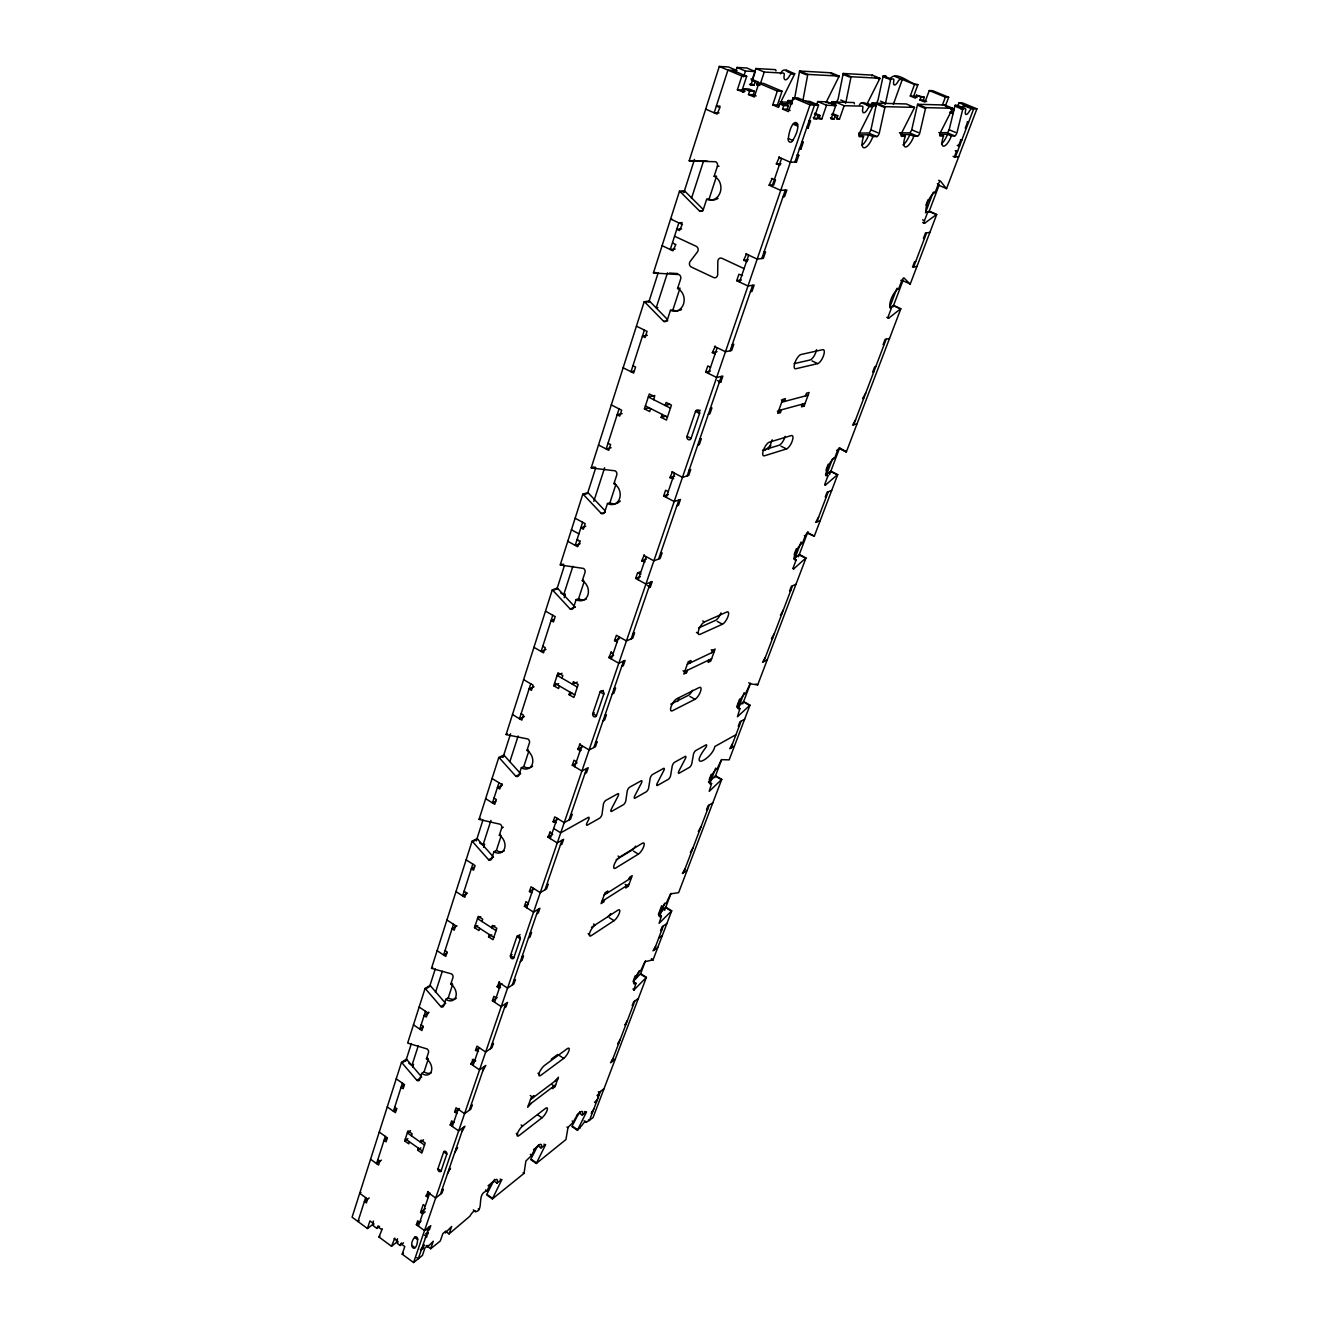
<?xml version="1.0" encoding="UTF-8"?>
<svg xmlns="http://www.w3.org/2000/svg" width="1329" height="1329" viewBox="0 0 1329 1329"><rect width="100%" height="100%" fill="white"/><g stroke="black" fill="none" stroke-linecap="round" stroke-linejoin="round"><path stroke-width="1.5" d="M709.254 781.817L715.534 775.771L721.747 779.375L678.621 892.673L670.58 893.869L666.61 902.424A8.605 2.525 -58.7 0 0 659.749 912.192A8.605 2.525 -58.7 0 0 661.393 916.213L659.084 923.356L671.71 910.83L665.796 907.175L658.902 914.186M578.68 1113.353L571.885 1126.527L577.417 1130.281L586.521 1111.941L582.185 1115.031A8.323 2.243 -57 0 0 580.192 1112.29A8.323 2.243 -57 0 0 573.53 1121.942L568.015 1127.374L565.938 1139.551L536.301 1163.473L530.636 1159.553L537.614 1145.98M826.189 102.765A3.273 1.246 -67.8 0 1 826.488 101.635L838.782 76.982A3.306 1.246 -68.1 0 0 839.147 76.085L831.206 72.796L799.693 71.018A3.406 1.346 -68.4 0 0 799.443 71.932L794.775 97.582A3.356 1.329 -68 0 1 793.961 99.293M802.816 100.987L807.583 75.321A3.406 1.329 -68.3 0 1 807.833 74.407L839.147 76.085M867.621 105.672A3.14 1.146 -67.5 0 1 867.654 102.765L879.516 79.125A3.173 1.146 -67.8 0 0 879.864 78.278L872.189 75.122L843.284 73.477A3.256 1.229 -68.1 0 0 843.035 74.358L838.15 98.894A3.223 1.213 -67.8 0 1 835.825 101.868L831.971 101.768A11.33 4.319 -67.8 0 1 831.223 103.679M845.46 103.263A3.223 1.196 -67.7 0 0 845.925 102.167L850.876 77.614A3.273 1.213 -68 0 1 851.141 76.733L879.864 78.278M858.816 133.066L868.485 133.016A3.406 1.229 -67.2 0 0 870.944 129.843L876.442 104.077A3.455 1.246 -67.5 0 1 876.708 103.164L906.312 103.961L914.502 107.367A3.356 1.163 -67.2 0 1 914.136 108.264L901.494 133.249A3.322 1.146 -67 0 0 901.61 136.339L905.298 136.306A11.529 3.954 -66.9 0 0 905.63 146.971A11.529 3.954 -66.9 0 0 913.837 136.239L917.442 136.206A3.273 1.113 -66.9 0 0 919.751 133.166L925.482 108.513A3.322 1.13 -67.2 0 1 925.748 107.632L952.677 108.28A3.223 1.063 -67 0 1 952.312 109.128L940.135 133.066A3.19 1.047 -66.8 0 0 940.168 136.023L943.557 135.99A11.081 3.622 -66.7 0 0 943.623 146.207A11.081 3.622 -66.7 0 0 951.398 135.94L954.704 135.907A3.14 1.013 -66.7 0 0 956.897 132.983L962.728 109.36A3.19 1.03 -66.9 0 1 962.993 108.513L965.303 108.579A3.173 1.03 -66.9 0 1 965.602 110.556A6.329 2.027 -66.9 0 0 966.166 114.51A6.329 2.027 -66.9 0 0 969.688 110.639L971.449 108.712L976.915 108.845L946.564 188.602A3.057 0.98 -66.1 0 1 946.298 188.519L940.517 181.126A3.073 0.997 -66.2 0 0 938.34 184.033L935.118 192.539A10.698 3.472 -66 0 0 927.492 202.722A10.698 3.472 -66 0 0 927.659 212.258L924.486 220.664A3.023 0.98 -65.8 0 0 924.535 223.338L922.658 222.508M886.177 77.896A3.123 1.113 -67.8 0 0 885.762 75.903L883.287 75.753A3.14 1.13 -67.8 0 0 883.037 76.6L878.004 100.107A3.09 1.113 -67.5 0 1 875.794 102.964L872.239 102.865A10.898 3.97 -67.5 0 1 871.525 104.709M885.064 104.31A3.09 1.113 -67.4 0 0 885.529 103.247L890.629 79.723A3.14 1.113 -67.7 0 1 890.879 78.876L893.354 79.009A3.123 1.113 -67.7 0 1 893.752 81.019A6.23 2.209 -67.7 0 0 894.55 85.006A6.23 2.209 -67.7 0 0 898.122 81.235L899.517 79.474L902.325 79.491L893.354 104.326M914.502 107.367L885.114 106.669A3.472 1.229 -67.4 0 0 884.848 107.599L879.25 133.365A3.406 1.213 -67.1 0 1 876.808 136.555L872.871 136.571L868.701 134.81L859.348 134.86L863.551 136.654A12.027 4.336 -67.1 0 0 864.199 147.801A12.027 4.336 -67.1 0 0 872.871 136.571M899.451 132.883L909.418 132.834A3.273 1.113 -67 0 0 911.727 129.793L917.375 105.157A3.322 1.13 -67.2 0 1 917.641 104.277L944.769 105.008L952.677 108.28M939.636 132.701L946.946 132.667A3.14 1.03 -66.8 0 0 949.155 129.76L954.886 106.137A3.19 1.047 -67 0 1 955.169 105.29L957.495 105.356A3.156 1.03 -67 0 1 957.794 107.35M421.725 1077.038L406.923 1059.678A2.708 1.944 58.7 0 0 406.358 1059.18L401.474 1062.403L352.085 1217.181L367.452 1228.511L372.253 1224.873L373.499 1221.085M401.474 1062.403A2.724 1.944 58.7 0 1 402.039 1062.901L416.874 1080.327A2.724 1.944 58.2 0 0 419.632 1079.696L421.675 1073.467A9.569 6.878 58.3 0 0 431.41 1071.207A9.569 6.878 58.3 0 0 426.443 1058.814L428.503 1052.502A2.741 1.977 58.5 0 0 427.091 1048.946L408.302 1043.315A2.724 1.96 59 0 1 407.671 1042.999L425.064 988.477L429.981 985.453A2.758 2.027 59.7 0 1 430.546 985.952L445.713 1003.511M425.064 988.477A2.774 2.027 59.7 0 1 425.645 988.975L440.846 1006.618A2.774 2.043 59.2 0 0 443.703 1005.887L445.83 999.375A9.752 7.193 59.3 0 0 455.864 996.783A9.752 7.193 59.3 0 0 450.797 984.108L452.956 977.513A2.791 2.077 59.6 0 0 451.495 973.875L432.174 968.542A2.774 2.06 60.1 0 1 431.526 968.226L472.061 841.257L476.995 838.632A2.874 2.209 62.4 0 1 477.593 839.131L493.508 857.089M472.061 841.257A2.891 2.209 62.4 0 1 472.659 841.755L488.607 859.763A2.874 2.209 61.8 0 0 491.63 858.85L493.939 851.789A10.134 7.841 62 0 0 504.605 848.467A10.134 7.841 62 0 0 499.355 835.193L501.681 828.033A2.907 2.259 62.4 0 0 500.169 824.229L479.736 819.578A2.891 2.243 63 0 1 479.071 819.279L498.79 757.464L503.741 755.105A2.94 2.309 64.4 0 1 504.356 755.603L520.702 773.76M498.79 757.464A2.957 2.309 64.4 0 1 499.422 757.962L515.802 776.186A2.94 2.326 63.7 0 0 518.925 775.139L521.333 767.763A10.366 8.207 64 0 0 532.364 764.009A10.366 8.207 64 0 0 526.982 750.403L529.424 742.911A2.974 2.359 64.5 0 0 527.895 738.99L506.814 734.771A2.957 2.342 65.1 0 1 506.116 734.488L552.266 589.91L557.216 588.099A3.073 2.508 69.6 0 1 557.881 588.597L575.075 607.12M552.266 589.91A3.09 2.525 69.6 0 1 552.914 590.408L570.174 609.014A3.09 2.525 68.9 0 0 573.497 607.718L576.138 599.645A10.848 8.938 69.4 0 0 587.9 594.993A10.848 8.938 69.4 0 0 582.318 580.69L584.976 572.517A3.107 2.575 70.2 0 0 583.381 568.413L561.004 565.091A3.107 2.542 70.7 0 1 560.273 564.825L582.816 494.139L587.767 492.677A3.156 2.625 73.5 0 1 588.448 493.175L605.044 510.735M582.816 494.139A3.173 2.625 73.4 0 1 583.497 494.637L601.256 513.443A3.173 2.641 72.7 0 0 604.712 511.997L607.469 503.525A11.164 9.353 73.5 0 0 619.663 498.325A11.164 9.353 73.5 0 0 613.948 483.64L616.756 475.051A3.206 2.691 74.4 0 0 615.128 470.831L591.986 468.074A3.19 2.658 74.8 0 1 591.222 467.825L644.216 301.733L649.15 301.002A3.339 2.824 82.8 0 1 649.881 301.5L667.407 319.392M644.216 301.733A3.356 2.841 82.7 0 1 644.947 302.231L663.719 321.402A3.372 2.857 82.3 0 0 667.424 319.608L670.447 310.322A11.861 10.117 83.4 0 0 683.538 303.959A11.861 10.117 83.4 0 0 677.574 288.459L680.664 279.024A3.406 2.907 84.5 0 0 678.953 274.571L654.267 273.043A3.422 2.891 84.5 0 1 653.453 272.81L679.484 191.21L684.402 190.944A3.489 2.957 88.5 0 1 685.149 191.442L703.058 209.334M679.484 191.21A3.505 2.957 88.3 0 1 680.232 191.708L699.602 211.062A3.505 2.974 88.3 0 0 703.456 209.085L706.646 199.3A12.343 10.516 89.5 0 0 720.252 192.223A12.343 10.516 89.5 0 0 714.155 176.259L717.394 166.324A3.555 3.023 -89.4 0 0 715.65 161.739L690.05 160.992A3.538 2.99 -89.8 0 1 689.203 160.759L719.305 66.45L728.475 66.965L737.03 70.587L727.927 70.105L714.188 112.832L719.039 112.899M405.744 1061.14L411.375 1043.531M429.732 986.218L435.264 968.941M476.28 840.858L482.959 819.976M502.993 757.43L510.569 733.774M557.017 588.747L564.293 565.988M587.551 493.358L595.774 467.692M648.834 301.982L658.171 272.86M683.837 192.688L694.486 159.463M365.641 1197.628L357.966 1221.501L359.162 1220.603M385.31 1136.378L376.572 1163.606L381.406 1160.134M402.421 1083.152L393.401 1111.243L396.623 1109.001M425.496 1011.319L419.781 1029.111L423.037 1027.018M453.471 924.253L443.604 954.986L446.86 953.026M472.808 864.099L462.592 895.862L467.509 893.088M498.956 782.731L492.461 802.899L495.75 801.237M530.736 683.804L519.506 718.756L524.44 716.514M552.764 615.261L541.119 651.459L546.053 649.432M582.634 522.28L575.208 545.372L580.142 543.711M619.065 408.883L606.174 449.003L611.107 447.707M644.399 330.074L631.009 371.738L634.282 371.057M369.229 1197.911L364.395 1201.466L366.372 1202.911L367.618 1199.074L359.71 1193.292L360.923 1192.412M413.469 1024.825L421.891 1030.556L423.253 1026.304L421.143 1024.858M429.001 1012.499L424.117 1015.605L426.244 1017.05L428.436 1012.233M502.063 783.728L499.687 788.994L497.395 787.582L502.312 785.123M567.765 541.302L577.7 546.734L580.308 540.936M585.773 526.251L580.839 527.846L583.348 529.208L585.142 523.643L575.141 518.227M675.88 244.337L673.006 250.799L662.108 245.682M681.661 228.854L676.777 229.286L679.518 230.565L682.408 224.053M705.682 109.128L717.045 114.061L720.036 107.3M408.834 1063.283L411.94 1065.426L418.253 1045.857M435.48 992.414L442.291 971.283M479.636 842.968L482.992 845.078L490.949 820.392M509.887 761.617L518.16 735.967M560.788 593.099L563.695 594.727L572.882 566.27M593.814 501.332L604.645 467.742M667.49 272.81L656.21 307.796L657.838 307.547M691.479 198.42L703.473 161.241L705.084 161.191M412.671 1067.121L413.552 1064.363L411.94 1065.426M483.606 847.321L484.62 844.197L482.992 845.078M564.194 597.668L565.34 594.113L563.695 594.727M735.352 72.53L736.98 67.447L746.881 68.012L755.337 71.583L750.935 84.99L749.539 84.391M367.452 1228.511L369.927 1220.902L373.881 1223.81L373.266 1225.72L376.888 1228.395L379.546 1226.368M737.396 89.807L741.881 76.019L746.682 76.251L742.197 89.973L737.396 89.807L743.974 92.299M743.609 76.849L745.503 71.052L755.337 71.583M743.177 92.282L744.306 88.827L749.091 89.01L754.374 91.269L753.261 94.691L748.493 94.542L749.622 91.103L754.374 91.269M421.675 1073.467L424.101 1071.822L428.337 1058.831M445.83 999.375L448.255 997.846L452.691 984.274M493.939 851.789L496.381 850.444L501.199 835.725M521.333 767.763L523.776 766.551L528.809 751.151M576.138 599.645L578.58 598.714L584.245 581.371M607.469 503.525L609.911 502.777L615.859 484.57M670.447 310.322L672.889 309.923L680.016 288.111L677.574 288.459M706.646 199.3L709.055 199.134L716.564 176.159L714.155 176.259M409.448 1141.827L408.8 1143.837L404.697 1140.93L407.986 1130.863L412.106 1133.787L411.442 1135.797M479.703 928.29L478.955 930.566L474.519 927.692L478.257 916.312L482.693 919.186L481.945 921.479M559.426 685.963L558.579 688.538L553.761 685.747L557.997 672.79L562.832 675.581L561.984 678.189M650.662 408.584L649.698 411.558L644.415 408.883L649.3 393.982L654.599 396.657L653.619 399.647M752.114 79.906L755.852 68.527L775.222 69.623A3.472 1.412 -68.5 0 1 775.97 71.002M376.888 1228.395L378.316 1225.886M750.935 84.99L754.008 85.122L755.105 81.783L757.912 81.9L756.816 85.239L759.872 85.355L756.384 83.877M397.537 1238.761L396.275 1242.565L391.523 1246.27L378.981 1237.017L382.287 1228.793M748.493 94.542L754.291 97.017L758.842 83.212L763.577 83.411L782.033 91.219L777.415 105.008L772.73 104.908L777.349 91.053L782.033 91.219M760.487 83.461L764.241 72.065L783.512 73.095A3.472 1.395 -68.4 0 1 784.16 75.354A6.927 2.774 -68.4 0 0 785.439 79.823A6.927 2.774 -68.4 0 0 789.625 75.637L791.237 73.66L794.725 73.693A3.439 1.379 -68.4 0 1 794.36 74.623L781.585 100.406A3.406 1.362 -68 0 0 781.95 103.645L792.2 103.895M423.552 1139.8L420.363 1142.126L421.044 1140.099L425.18 1143.023L421.825 1153.09L417.688 1150.166L418.369 1148.156M494.82 925.781L491.597 927.708L492.361 925.433L496.83 928.323L493.026 939.703L488.574 936.812L489.338 934.536M577.318 682.109L572.483 684.269L573.347 681.661L578.215 684.485L573.879 697.459L569.028 694.635L569.892 692.044M669.916 404.298L665.115 405.445L666.111 402.454L671.444 405.146L666.46 420.08L661.144 417.372L662.141 414.399M391.523 1246.27L394.863 1238.047M403.551 1242.814L400.129 1245.506L397.437 1243.512L398.069 1241.602L394.065 1238.661M772.73 104.908L778.595 107.416L779.758 103.961L784.426 104.061L788.379 105.755L787.217 109.194L782.565 109.094L783.728 105.639L788.379 105.755M400.129 1245.506L401.557 1242.964M446.079 1231.784L449.036 1233.927L469.885 1216.218A5.183 1.462 -55.7 0 1 473.473 1211.566A5.183 1.462 -55.7 0 1 475.317 1211.832C484.72 1210.52 475.865 1193.625 487.029 1190.983A9.004 2.542 -55.9 0 1 494.305 1180.534A9.004 2.542 -55.9 0 1 496.93 1183.092L501.913 1179.487L492.361 1198.941L486.564 1194.837L493.723 1180.85M426.177 1245.472L430.662 1248.762L433.287 1241.203L427.473 1247.233L428.137 1245.339L425.031 1247.831L422.423 1255.407L413.585 1262.55L402.205 1254.161L404.78 1246.552L400.777 1243.595M794.941 162.088L814.561 104.991L797.765 97.881L793.147 97.748L788.462 111.619L782.565 109.094M794.476 558.678L798.928 554.725A2.658 0.847 -62.2 0 1 799.294 554.492L805.989 557.981L757.713 684.867L750.071 683.82L745.768 693.157A9.07 2.824 -60.6 0 0 738.658 703.091A9.07 2.824 -60.6 0 0 739.921 708.59L737.429 716.796L749.988 705.151L743.625 701.579L737.329 707.46M426.891 1230.006L427.905 1230.737L429.466 1229.508L430.795 1225.654L424.532 1230.604L416.392 1224.674L417.705 1220.803L419.731 1222.281M425.23 1211.815L422.605 1213.842L420.562 1212.364L423.22 1204.556L425.263 1206.034M428.154 1197.512L426.111 1196.034L428.237 1191.498M461.994 1131.494L464.967 1126.244L458.671 1130.879L450.215 1124.965L451.611 1120.862L453.737 1122.324M456.777 1113.386L454.651 1111.908L456.063 1107.755L464.569 1113.669L470.865 1109.084L472.293 1104.947L470.715 1106.077M482.842 1070.775L485.866 1065.426L479.57 1069.862L470.915 1063.981L473.157 1059.163M478.473 1051.355L475.516 1050.442L476.978 1046.139L485.666 1052.036L491.979 1047.651L493.458 1043.365L491.896 1044.444M504.455 1007.847L506.033 1006.801L507.545 1002.398L501.216 1006.618L492.378 1000.754L493.873 996.335L496.082 997.797M500.551 987.397L499.355 988.178L497.146 986.716L499.455 981.749M536.733 913.87L538.311 912.907L539.906 908.272L533.577 912.143L524.423 906.312L526.002 901.643L528.294 903.105M531.733 892.955L529.44 891.51L531.035 886.808L540.255 892.623L546.584 888.852L548.196 884.15L546.618 885.081M560.373 845.045L561.951 844.148L563.612 839.33L557.283 842.918L547.897 837.137L550.339 831.854M556.27 822.767L553.113 821.754L554.774 816.87L564.21 822.651L570.54 819.146L572.218 814.278L570.639 815.142M584.943 773.544L586.504 772.714L588.232 767.713L581.903 771.003L572.284 765.255L573.995 760.221L576.404 761.65M581.321 750.104L580.125 750.702L577.716 749.274L580.225 743.808M621.723 666.427L623.301 665.713L625.112 660.43L618.799 663.237L608.832 657.573L611.44 651.908M617.071 642.073L614.563 640.661L616.39 635.295L626.441 640.943L632.754 638.219L634.597 632.853L633.019 633.534M648.751 587.717L650.33 587.102L652.223 581.604L645.927 584.046L635.677 578.447L637.555 572.899L640.213 571.902M645.014 561.934L641.658 560.838L644.349 554.941M676.91 505.751L678.471 505.219L680.448 499.488L674.168 501.531L663.653 495.999L665.613 490.235L668.238 491.614M673.703 478.656L669.882 477.643L672.657 471.579M719.238 382.519L720.783 382.171L722.876 376.074L716.647 377.469L705.699 372.087L707.792 365.94L710.533 367.286M715.068 353.913L712.327 352.567L715.367 346.188M750.436 291.682L751.981 291.433L754.158 285.07L747.978 285.984L736.715 280.701L738.891 274.272L742.496 275.485M747.247 261.531L743.625 260.318L746.616 253.756M783.047 196.742L784.559 196.642L786.851 189.997L780.721 190.363L769.126 185.196L772.182 178.451M780.04 165.145L776.352 163.882L779.425 157.088M414.598 1237.399C407.023 1246.22 416.542 1255.423 417.638 1239.625A1.993 1.379 55.7 0 0 416.608 1237.066A1.993 1.379 55.7 0 0 414.598 1237.399L417.638 1239.625M418.419 1226.152L429.5 1193.575M437.955 1168.706L443.67 1151.927A2.043 1.445 56.4 0 1 445.747 1151.529A2.043 1.445 56.4 0 1 446.793 1154.153L441.078 1170.932A2.027 1.429 56.3 0 1 439.002 1171.331A2.027 1.429 56.3 0 1 437.955 1168.706L441.078 1170.932M452.325 1126.444L458.189 1109.233M473.074 1065.443L479.138 1047.617M494.587 1002.216L500.867 983.726M526.699 907.757L533.344 888.27M550.239 838.582L557.133 818.315M574.693 766.683L581.853 745.635M611.323 658.985L618.899 636.691M638.236 579.843L646.127 556.635M666.278 497.378L674.501 473.19M687.043 436.344L695.516 411.409A2.492 2.16 77.7 0 1 698.323 410.163A2.492 2.16 77.7 0 1 699.569 413.452L691.063 438.387A2.475 2.126 76.3 0 1 688.289 439.6A2.475 2.126 76.3 0 1 687.043 436.344L691.063 438.387M708.44 373.432L717.178 347.716M739.522 282.014L748.659 255.151M772.016 186.475L781.568 158.384M788.33 138.515C791.419 113.596 805.058 120.59 792.748 140.425A2.741 2.376 -85.8 0 1 789.675 142.037A2.741 2.376 -85.8 0 1 788.33 138.515L792.748 140.425M775.471 179.93L773.76 184.947L769.126 185.196M513.808 957.81L520.287 938.822A2.16 1.645 59.2 0 0 519.174 935.998A2.16 1.645 59.2 0 0 516.898 936.629L510.436 955.617A2.143 1.628 58.9 0 0 511.532 958.408A2.143 1.628 58.9 0 0 513.808 957.81L510.436 955.617L512.03 954.604M596.422 715.733L603.815 694.07A2.293 1.894 65.1 0 0 602.635 691.047A2.293 1.894 65.1 0 0 600.11 691.944L592.751 713.59A2.293 1.861 64.4 0 0 593.913 716.613A2.293 1.861 64.4 0 0 596.422 715.733L592.751 713.59L594.345 712.842M413.585 1262.55L809.992 104.891L818.581 105.091L813.83 118.879L816.82 118.912L817.999 115.473L820.01 115.507L818.83 118.929L821.804 118.945L826.538 105.273L835.791 105.506L831.074 119.045L833.964 119.078L835.144 115.706L837.785 115.739L836.606 119.095L839.463 119.128L844.164 105.705L862.272 106.121A3.538 1.296 -67.5 0 1 862.787 108.363A7.044 2.558 -67.5 0 0 863.8 112.799A7.044 2.558 -67.5 0 0 867.92 108.463L869.531 106.453L872.821 106.386A3.505 1.263 -67.5 0 1 872.422 107.317L859.298 133.465A3.472 1.263 -67.2 0 0 859.498 136.688L863.551 136.654M429.234 1226.883L418.286 1258.762L416.774 1257.649M440.397 1194.372L463.406 1127.391M469.303 1110.23L484.304 1066.539M490.418 1048.747L505.967 1003.461M512.296 985.005L538.328 909.235M545.006 889.782L562.034 840.227M568.962 820.026L586.654 768.527M593.864 747.529L623.55 661.128M631.175 638.9L650.645 582.202M658.603 559.06L678.886 500.003M687.176 475.882L721.331 376.423M730.136 350.79L752.629 285.303M761.816 258.524L785.323 190.08M420.313 1249.16L421.326 1249.891L422.888 1248.645L424.2 1244.841L422.639 1246.087M425.38 1238.113L428.254 1233.03L427.24 1232.299M778.661 157.104L790.356 162.238L796.47 162.038L798.795 155.277L797.334 154.646M799.41 149.081L800.922 149.064L803.264 142.253L801.802 141.622M806.653 128.016L808.165 128.016L810.524 121.138L809.045 120.507M816.371 105.456L817.717 101.552L827.037 101.801L835.791 105.506M492.361 1198.941L524.041 1173.374L525.869 1161.031L531.733 1155.3A8.639 2.392 -56.5 0 1 538.694 1145.266A8.639 2.392 -56.5 0 1 540.986 1147.924L545.621 1144.585L536.301 1163.473M834.147 105.871L835.476 102.034L853.7 102.532A3.522 1.312 -67.6 0 1 854.348 103.895M449.036 1233.927L451.661 1226.434L445.265 1232.93L445.913 1231.053L442.906 1233.478L440.281 1241.004L430.662 1248.762M531.151 1103.336L527.679 1107.356L531.151 1097.721L533.942 1095.628L533.245 1097.555L530.238 1095.511M604.645 899.7L603.864 901.859L601.073 903.62L604.977 892.806L607.752 891.045L606.971 893.221M690.067 662.938L690.964 660.496L688.206 661.792L683.787 674.036L686.545 672.707L687.425 670.281M781.386 399.963L784.426 401.474L785.439 398.667L782.748 399.381L777.714 413.336L780.405 412.605L781.419 409.83M677.657 701.446L678.969 697.808M768.76 449.235L772.182 439.783M910.282 96.037L914.502 84.491L917.874 84.657L913.671 96.17L910.282 96.037L915.316 98.13L916.379 95.239L924.369 97.266L923.306 100.14L919.95 100.04L920.997 97.15L924.369 97.266M552.997 1086.79L552.299 1088.684L554.974 1086.657L558.462 1077.171L555.073 1081.092M626.441 885.845L625.66 887.971L628.335 886.277L632.222 875.645L629.547 877.323L628.767 879.449M709.005 659.948L708.124 662.34L710.766 661.078L715.152 649.084L712.51 650.313L711.63 652.738M802.5 404.116L801.503 406.84L804.078 406.126L809.079 392.504L806.504 393.168L805.507 395.909M945.783 104.974L948.657 97.266L932.609 90.688L929.27 90.538L925.001 102.117L919.95 100.04M942.494 104.875L945.368 97.15L948.657 97.266M957.628 106.652L959.089 102.782L962.329 102.865L976.915 108.845M635.245 975.752L633.102 981.45L636.01 983.31L633.817 990.138L646.409 977.347L640.628 973.675L633.767 980.802M661.659 905.747L658.403 914.369L661.393 916.213M709.138 779.857L711.248 774.292M739.622 699.071L736.715 706.779L739.921 708.59M794.194 554.409L796.287 548.844M826.04 469.984L828.216 464.186M925.914 205.231L927.941 199.865M636.192 978.476L639.05 970.918M660.314 914.618L664.6 903.271M710.533 781.685L715.666 768.112M738.509 707.643L744.19 692.625M794.709 558.878L801.088 541.999M826.09 475.799L832.569 458.688M889.666 307.514L896.925 288.31M925.449 212.806L933.224 192.24M671.71 910.83L653.071 959.854L644.897 961.714L641.043 970.02A8.472 2.425 -58.1 0 0 634.265 979.722A8.472 2.425 -58.1 0 0 636.01 983.31M749.988 705.151L729.172 759.872L721.381 759.656L717.178 768.71A8.888 2.724 -59.9 0 0 710.168 778.595A8.888 2.724 -59.9 0 0 711.58 783.545L709.204 791.37L721.747 779.375M826.007 475.201L830.459 471.396A2.741 0.88 -63.1 0 1 830.824 471.18L837.719 474.619L814.328 536.102A2.708 0.864 -62.4 0 1 814.029 536.135L807.268 533.162A2.724 0.88 -62.4 0 0 805.191 536.036L802.483 543.212A9.486 3.04 -62.2 0 0 795.207 553.263A9.486 3.04 -62.2 0 0 796.171 559.874L793.496 566.968A2.691 0.864 -62 0 0 793.778 568.829L805.623 558.213A2.675 0.847 -62.1 0 1 805.989 557.981M890.247 307.913L893.221 305.604A2.891 0.947 -64.9 0 1 893.57 305.421L900.829 308.76L846.39 451.81A2.774 0.897 -63.3 0 1 846.108 451.81L839.563 447.823A2.791 0.897 -63.3 0 0 837.469 450.714L834.629 458.206A9.735 3.156 -63.1 0 0 827.269 468.29A9.735 3.156 -63.1 0 0 828.05 475.583L825.259 482.992A2.758 0.897 -63 0 0 825.492 485.035L824.628 484.603M934.486 213.803L928.888 211.344A3.007 0.98 -65.8 0 1 929.237 211.211L936.712 214.467L910.249 284.024A2.94 0.947 -65.1 0 1 909.966 283.957L903.903 277.861A2.957 0.964 -65.1 0 0 901.76 280.768L898.67 288.891A10.316 3.356 -65 0 0 891.144 299.058A10.316 3.356 -65 0 0 891.543 307.747L888.503 315.787A2.924 0.947 -64.8 0 0 888.636 318.212L886.808 317.365M640.495 974.007L645.495 960.817M664.616 910.299L671.045 893.321M714.819 777.648L721.414 760.254M742.745 703.872L750.553 683.272M798.447 556.751L807.982 531.567M829.545 474.603L839.579 448.056M893.022 306.883L903.172 280.07M928.921 212.025L939.204 184.864M594.445 1102.073L595.359 1102.688L597.9 1098.219M596.987 1095.329L597.917 1095.96L599.263 1092.438L604.047 1088.634M953.076 156.357L954.355 156.905L956.531 151.174L957.611 151.141L956.332 150.609M957.245 145.376L958.525 145.924L960.717 140.16L961.797 140.143L960.502 139.611M600.459 1091.474L589.395 1120.613L588.481 1119.998M611.722 1061.854L634.813 1001.019M654.2 949.986L663.337 925.931M683.555 872.704L709.287 804.975M730.9 748.061L741.1 721.198M763.71 661.676L792.516 585.807M816.787 521.932L828.249 491.747M853.683 424.765L886.194 339.194M913.621 266.996L926.595 232.824M955.435 156.872L973.708 108.779L959.089 102.782M646.409 977.347L592.983 1117.706L586.155 1122.424A4.685 1.246 -57 0 0 585.092 1121.693A4.685 1.246 -57 0 0 582.268 1124.915L577.417 1130.281M859.414 104.891C861.989 99.343 869.183 105.622 872.821 106.386M825.492 485.035L837.353 474.835A2.741 0.88 -63 0 1 837.719 474.619M764.756 450.415L770.853 445.497M593.797 1109.017L591.272 1113.469L592.468 1112.506L591.555 1111.891M428.254 1233.03L426.692 1234.276L425.679 1233.528M488.075 1185.75L494.006 1181.032A8.987 2.558 -55.9 0 0 494.454 1179.388M533.51 1149.635L538.129 1145.963A8.639 2.409 -56.5 0 0 538.478 1144.867M576.52 1115.446L579.394 1113.154A8.323 2.259 -57 0 0 579.876 1111.592M402.205 1254.161L403.385 1253.214M595.359 1102.688L596.571 1101.741L595.641 1101.11M597.917 1095.96L599.13 1094.996L598.2 1094.382M888.636 318.212L900.481 308.926A2.907 0.93 -64.8 0 1 900.829 308.76M416.392 1224.674L421.11 1220.986M420.562 1212.364L425.297 1208.709M615.31 1059.063L610.509 1062.768L613.084 1058.249M541.983 1117.789L519.24 1135.431A6.412 1.844 -56.4 0 1 517.463 1133.388A6.412 1.844 -56.4 0 1 522.646 1125.962L545.405 1108.452A6.28 1.794 -56.7 0 1 547.033 1110.546A6.28 1.794 -56.7 0 1 541.983 1117.789L537.597 1114.798M378.981 1237.017L379.928 1236.269M441.743 1190.435L443.321 1189.222L441.959 1193.16L435.679 1198.01L427.44 1192.096M426.111 1196.034L430.048 1193.01M447.541 1173.557L450.481 1168.374L448.92 1169.57M618.899 1042.916L617.703 1043.83L620.278 1039.278M528.377 1105.446L555.672 1084.763M530.454 1099.648L557.765 1079.065M456.046 1148.788L457.625 1147.608L454.668 1152.824M627.454 1020.406L624.863 1024.975L626.059 1024.078M563.695 1058.382L540.953 1075.244A6.495 1.927 -56.8 0 1 539.225 1072.918A6.495 1.927 -56.8 0 1 544.491 1065.459L567.234 1048.714A6.363 1.861 -57.1 0 1 568.812 1051.089A6.363 1.861 -57.1 0 1 563.695 1058.382L559.227 1055.409M633.418 1004.724L632.205 1005.604L633.617 1001.9L638.402 998.378M924.535 223.338L936.364 214.617A3.007 0.964 -65.8 0 1 936.712 214.467M551.203 1059.196L557.731 1054.412M450.215 1124.965L454.186 1122.091M417.688 1150.166L420.878 1147.841M454.651 1111.908L459.402 1108.486M404.697 1140.93L407.903 1138.637M410.545 1130.614L407.338 1132.889L424.516 1145.066M657.772 947.461L653.004 950.833L655.646 946.165M387.271 1138.089L384.031 1140.365L386.058 1141.81L387.337 1137.823L379.247 1132.059M658.752 938.008L662.324 935.516M475.317 1060.625L472.36 1059.711M470.915 1063.981L475.682 1060.675M661.859 929.802L660.663 930.632L662.141 926.762L666.909 923.472M475.516 1050.442L479.487 1047.717M416.874 1080.327L420.911 1077.586M404.332 1085.079L401.092 1087.272L403.152 1088.7L404.481 1084.597L396.241 1078.849M426.443 1058.814L427.656 1058.017M402.87 1062.353L406.923 1059.678M492.378 1000.754L497.146 997.614M591.471 927.326L617.869 910.199A6.545 2.027 -58.3 0 1 619.297 913.256A6.545 2.027 -58.3 0 1 614.048 920.665L591.322 935.616A6.678 2.11 -58 0 1 589.76 932.576A6.678 2.11 -58 0 1 595.159 925.001L593.548 923.987M687.11 870.362L682.358 873.485L685.066 868.701M513.841 980.553L515.403 979.523L513.874 983.975L507.562 988.128L498.657 982.264M497.146 986.716L501.913 983.61M520.387 961.482L521.965 960.468L523.51 955.966L521.932 956.963M691.562 851.64L690.366 852.404L693.09 847.586M440.846 1006.618L444.899 1004.026M601.854 901.461L629.099 884.15M604.197 894.965L631.441 877.771M528.444 938.025L530.022 937.045L531.583 932.476L530.005 933.456M699.519 830.658L698.34 831.406L701.081 826.572M450.797 984.108L452.026 983.344M520.071 934.652L516.898 936.629L520.287 938.822M426.476 988.477L430.546 985.952M638.385 854.115L615.692 868.053A6.778 2.193 -58.6 0 1 614.197 864.681A6.778 2.193 -58.6 0 1 619.663 857.039L642.339 843.267A6.645 2.11 -58.9 0 1 643.685 846.656A6.645 2.11 -58.9 0 1 638.385 854.115L633.551 851.175M707.709 809.112L706.53 809.826L708.091 805.69L712.826 802.816M488.574 936.812L491.796 934.852M616.174 859.78L631.956 850.195A6.645 2.143 -58.9 0 0 635.594 846.108M431.526 968.226L432.756 967.495M524.423 906.312L528.41 903.919M474.519 927.692L477.776 925.765M529.44 891.51L534.225 888.686M480.766 916.694L477.526 918.605L496.082 930.616M456.927 925.898L452.026 928.755L454.202 930.184L455.664 925.682L446.926 920M734.422 746.051L729.721 748.742L732.512 743.791M735.984 734.688L714.836 746.516C712.344 758.759 687.193 772.049 706.131 747.064A2.625 0.831 -60.1 0 0 705.998 744.888L695.781 750.536A2.658 0.847 -60 0 0 693.505 754.091L691.761 763.793A2.641 0.847 -59.8 0 1 689.485 767.331L679.069 773.229A2.675 0.864 -59.7 0 1 678.886 771.053L685.365 758.626A2.675 0.864 -59.9 0 0 685.183 756.417L674.584 762.281A2.708 0.88 -59.8 0 0 672.258 765.903L670.58 775.737A2.691 0.88 -59.6 0 1 668.254 779.342L657.456 785.456A2.724 0.897 -59.5 0 1 657.224 783.279L663.802 770.604A2.724 0.897 -59.6 0 0 663.586 768.395L652.572 774.491A2.758 0.914 -59.5 0 0 650.197 778.179L648.602 788.13A2.758 0.914 -59.4 0 1 646.226 791.818L634.996 798.164A2.774 0.93 -59.3 0 1 634.714 795.955L641.409 783.063A2.791 0.93 -59.4 0 0 641.126 780.821L629.697 787.167A2.808 0.947 -59.3 0 0 627.255 790.938L625.76 801.022A2.808 0.947 -59.1 0 1 623.318 804.776L611.656 811.371A2.841 0.964 -59 0 1 611.323 809.145L618.118 796.005A2.841 0.964 -59.1 0 0 617.802 793.745L605.908 800.34A2.874 0.997 -59 0 0 603.399 804.195L602.004 814.411A2.857 0.98 -58.9 0 1 599.512 818.249L587.368 825.11A2.891 0.997 -58.7 0 1 586.986 822.867L588.564 819.81A2.907 1.013 -58.7 0 0 588.265 817.401L560.738 832.818L553.678 828.482M547.897 837.137L552.681 834.462M739.456 725.534L738.276 726.182L739.921 721.846L744.622 719.271M488.607 859.763L492.694 857.537M553.113 821.754L557.898 819.146M474.586 866.957L471.313 868.751L473.539 870.179L475.034 865.528L466.114 859.863M499.355 835.193L500.568 834.529M501.681 828.033L503.309 827.17M473.489 841.323L477.593 839.131M479.071 819.279L480.716 818.431M572.284 765.255L577.068 762.813M694.984 699.303L672.457 710.749A7.06 2.392 -60.3 0 1 671.162 706.496A7.06 2.392 -60.3 0 1 676.777 698.755L699.287 687.508A6.911 2.309 -60.5 0 1 700.433 691.744A6.911 2.309 -60.5 0 1 694.984 699.303L689.884 696.413M767.198 659.915L762.53 662.274L765.404 657.207M670.78 704.187L688.189 695.449A6.911 2.326 -60.5 0 0 692.575 690.299M595.608 742.462L597.186 741.665L595.442 746.732L589.112 749.938L579.427 744.207M577.716 749.274L582.484 746.881M515.802 776.186L519.888 774.159M603.067 720.733L604.645 719.969L606.423 714.819L604.845 715.583M772.664 638.103L771.484 638.668L774.375 633.568M526.982 750.403L528.211 749.805M684.668 671.594L711.646 658.686M500.236 757.58L504.356 755.603M687.326 664.251L714.271 651.476L711.214 649.781M612.254 693.987L613.832 693.256L615.626 688.04L614.048 688.771M781.585 614.613L780.422 615.161L783.329 610.028M603.3 690.465L600.11 691.944L603.815 694.07M506.116 734.488L507.362 733.907M722.411 624.231L700.001 634.365A7.21 2.492 -61.2 0 1 698.805 629.664A7.21 2.492 -61.2 0 1 704.503 621.889L726.897 611.971A7.06 2.392 -61.3 0 1 727.943 616.639A7.06 2.392 -61.3 0 1 722.411 624.231L717.195 621.374M569.028 694.635L572.267 693.173M790.755 590.441L789.592 590.973L791.353 586.322L795.988 584.262M698.556 627.952L715.451 620.427A7.044 2.409 -61.4 0 0 720.982 612.852M553.761 685.747L558.645 683.588M608.832 657.573L613.599 655.479M534.025 686.777L529.092 688.92L531.467 690.316L533.112 685.183L523.626 679.634M562.034 673.288L557.167 675.398L577.367 687.093M614.563 640.661L619.331 638.634M820.226 520.586L815.624 522.397L818.598 517.131M554.343 619.281L551.053 620.56L553.479 621.939L555.19 616.623L545.488 611.141M570.174 609.014L575.141 607.087M635.677 578.447L640.445 576.636M640.91 573.995L637.555 572.899M826.405 496.614L825.259 497.029L827.103 492.179L831.672 490.501M660.513 553.462L662.091 552.897L660.164 558.479L653.868 560.821L643.552 555.24M641.658 560.838L646.409 559.077M553.744 590.109L557.881 588.597M582.318 580.69L583.531 580.241M560.273 564.825L561.918 564.244M561.004 565.091L563.762 564.144M577.816 539.574L576.985 539.856L579.477 541.202M965.95 105.589L963.309 105.655L961.914 107.45A6.313 2.06 -67 0 1 961.033 108.995M663.653 495.999L668.404 494.504M601.256 513.443L605.343 512.163M786.502 448.936L764.424 455.797A7.609 2.708 -63.3 0 1 763.494 449.999A7.609 2.708 -63.3 0 1 769.341 442.142L791.386 435.563A7.459 2.592 -63.4 0 1 792.167 441.261A7.459 2.592 -63.4 0 1 786.502 448.936L780.97 446.162M857.089 423.718L852.553 425.114L855.61 419.731M669.882 477.643L674.617 476.214M762.481 450.315L779.126 445.248A7.442 2.608 -63.4 0 0 785.206 436.327M689.17 470.034L690.731 469.569L688.738 475.4L682.458 477.327L671.859 471.812M584.328 494.405L588.448 493.175M613.948 483.64L615.177 483.274M697.758 445.065L699.303 444.634L701.347 438.72L699.785 439.151M863.784 398.185L862.654 398.501L865.727 393.085M591.222 467.825L593.698 467.127M591.986 468.074L595.292 467.16M778.711 410.561L805.075 403.418M781.734 402.172L808.065 395.228M708.324 414.283L709.885 413.884L711.945 407.887L710.384 408.269M873.851 371.688L872.721 371.987L874.681 366.821L875.811 366.522M700.233 410.229L695.516 411.409L699.569 413.452M661.144 417.372L665.962 416.176M622.105 413.601L617.171 414.781L619.763 416.093L621.673 410.212L611.29 404.913M644.415 408.883L649.283 407.721M817.7 363.614L795.838 368.748A7.824 2.791 -64.4 0 1 795.041 362.385A7.824 2.791 -64.4 0 1 800.972 354.511L822.801 349.66A7.675 2.675 -64.4 0 1 823.448 355.906A7.675 2.675 -64.4 0 1 817.7 363.614L812.002 360.89M884.2 344.427L883.087 344.693L885.064 339.443L889.533 338.43M654.815 395.51L648.336 396.989L670.464 408.153M794.111 363.648L810.109 359.976A7.658 2.691 -64.5 0 0 816.587 349.693M705.699 372.087L710.417 371.057M712.327 352.567L717.029 351.62M732.262 344.593L733.807 344.277L731.681 350.474L725.468 351.736L714.437 346.371M647.339 335.323L642.422 336.187L645.08 337.5L647.057 331.386L636.425 326.17M663.719 321.402L667.773 320.721M916.927 266.481L912.508 267.162L914.568 261.713L915.681 261.564M645.778 302.098L649.881 301.5M736.715 280.701L741.399 280.037M653.453 272.81L655.911 272.511M654.267 273.043L655.911 272.844M743.625 260.318L748.31 259.736M924.502 238.323L923.406 238.456L925.499 232.94L929.885 232.442M764.042 252.045L765.587 251.862L763.361 258.341L757.198 259.089L745.835 253.839M675.165 248.988L670.281 249.503L678.837 222.857L682.093 222.591M673.138 243.057L675.066 244.42M671.843 218.953L670.613 219.052L681.594 224.136M699.602 211.062L702.842 210.829M681.063 191.658L685.149 191.442M775.073 179.731L771.401 178.485M776.352 163.882L780.987 163.733M717.394 166.324L719.006 166.258M954.355 156.905L958.674 156.756M689.203 160.759L694.103 160.626A3.522 2.974 -89.7 0 0 694.951 160.842L707.659 161.208M690.05 160.992L694.137 160.875M797.267 155.31L798.795 155.277M958.525 145.924L959.604 145.891L958.325 145.359M801.752 142.269L803.264 142.253M913.837 136.239L909.8 134.545L901.245 134.594L905.298 136.306M951.398 135.94L947.494 134.312L939.636 134.362L943.557 135.99M966.349 128.132L965.269 128.132L967.479 122.334L968.559 122.351L967.263 121.803M797.799 124.212L793.197 124.195L797.633 126.105M809.012 121.138L810.524 121.138M787.349 102.566A11.811 4.718 -68 0 0 788.097 100.555L792.582 100.639A3.356 1.329 -68 0 0 792.898 100.472M720.019 106.121L716.381 106.054L719.222 107.284M950.684 109.377L953.956 109.46L952.876 112.334L949.604 112.284L953.009 113.696M832.369 104.875L836.14 104.958M869.764 105.772L876.459 105.938M805.656 101.22L809.693 101.336L818.581 105.091M779.907 101.951L792.134 102.267A11.828 4.701 -68 0 1 791.785 103.263M828.067 103.197L835.858 103.396M867.405 104.227L876.01 104.443A10.898 3.954 -67.5 0 1 875.678 105.356M794.725 73.693C791.137 72.979 783.994 66.766 781.386 72.181A6.911 2.791 -68.5 0 1 780.405 73.876M669.451 273.06L677.657 273.575M917.874 84.657C910.299 84.591 897.44 70.52 890.58 78.145A6.213 2.226 -67.8 0 1 889.699 79.657M894.799 76.401L914.502 84.491M929.27 90.538L945.368 97.15M963.675 105.523L970.153 108.181M958.79 105.888L965.303 108.579M883.287 75.753L890.879 78.876M955.169 105.29L962.993 108.513M883.037 76.6L889.367 79.192M956.199 106.685L962.728 109.36M874.715 77.148L879.516 79.125M945.716 106.403L950.983 108.579M916.379 95.239L920.997 97.15M913.671 96.17L917.027 97.549M923.306 100.14L926.662 101.536M843.284 73.477L851.141 76.733M917.641 104.277L925.748 107.632M843.035 74.358L849.58 77.065M918.721 105.722L925.482 108.513M832.17 74.225L834.811 75.321M836.14 75.869L838.782 76.982M910.033 106.553L911.395 107.117M880.512 101.154L885.529 103.247M949.155 129.76L955.601 132.451M799.693 71.018L807.833 74.407M876.708 103.164L885.114 106.669M948.241 133.199L954.704 135.907M799.443 71.932L806.221 74.756M877.838 104.675L884.848 107.599M872.239 102.865L876.01 104.443M938.822 132.518L940.135 133.066M787.516 71.749L792.649 73.909M861.458 102.748L871.01 106.719M840.742 99.991L845.925 102.167M911.727 129.793L918.405 132.601M955.252 150.642L956.531 151.174M910.747 133.398L917.442 136.206M755.852 68.527L764.241 72.065M835.476 102.034L844.164 105.705M831.971 101.768L833.914 102.582M900.132 132.684L901.494 133.249M736.98 67.447L745.503 71.052M817.717 101.552L826.538 105.273M732.761 70.371L746.682 76.251M750.918 78.943L757.912 81.9M797.45 98.711L800.141 99.841M832.569 113.53L837.785 115.739M870.944 129.843L877.871 132.784M719.305 66.45L741.881 76.019M758.842 83.212L777.349 91.053M793.147 97.748L809.992 104.891M751.599 80.305L755.105 81.783M831.655 114.228L835.144 115.706M836.007 117.65L839.463 119.128M869.88 133.598L876.808 136.555M750.52 83.627L754.008 85.122M830.475 117.6L833.964 119.078M788.097 100.555L792.134 102.267M814.727 113.247L820.01 115.507M814.478 113.978L817.999 115.473M818.299 117.45L821.804 118.945M813.298 117.401L816.82 118.912M744.306 88.827L749.622 91.103M779.758 103.961L783.728 105.639M742.197 89.973L745.087 91.203M753.261 94.691L756.151 95.937M777.415 105.008L778.877 105.639M787.217 109.194L790.14 110.44M938.606 180.312L939.57 180.711M806.686 127.385L808.165 128.016M937.377 183.618L938.34 184.033M946.564 188.602L939.022 185.362A3.04 0.98 -66.2 0 1 938.756 185.279M934.171 192.124L935.118 192.539M799.46 148.416L800.922 149.064M925.765 211.444L927.659 212.258M795.008 161.407L796.47 162.038M922.592 219.833L923.539 220.249M910.249 284.024L902.923 280.701A2.94 0.964 -65.2 0 1 902.657 280.652M900.829 280.336L901.76 280.768M897.756 288.476L898.67 288.891M893.221 305.604L898.653 308.095M889.716 306.899L891.543 307.747M674.551 236.23L696.28 246.347A3.455 2.957 86.2 0 1 697.459 251.879L690 261.697A3.439 2.94 85.5 0 0 691.296 267.029L713.64 277.545A3.455 2.974 85.5 0 0 717.677 274.704L717.826 261.381A3.472 2.99 86.3 0 1 721.88 258.275L744.09 268.624M801.088 404.664L804.078 406.126M717.51 380.559L720.783 382.171M777.365 411.11L780.405 412.605M846.39 451.81L839.463 448.371A2.774 0.897 -63.4 0 1 839.18 448.371M840.908 449.235L846.108 451.81M836.589 450.282L837.469 450.714M833.765 457.774L834.629 458.206M632.936 365.724L635.578 367.037L633.634 373.05L623.135 367.784M830.459 471.396L835.625 473.971M825.459 474.27L828.05 475.583M645.412 405.926L667.474 417.107M814.328 536.102L807.583 532.613A2.691 0.864 -62.4 0 1 807.284 532.647M804.344 535.587L805.191 536.036M801.636 542.764L802.483 543.212M608.034 443.221L610.609 444.55L608.748 450.332L598.499 444.999M798.928 554.725L803.945 557.349M793.646 558.545L796.171 559.874M792.931 568.38L793.778 568.829M571.437 529.789L578.912 533.859M647.273 585.441L650.33 587.102M702.725 620.925L704.503 621.889M696.462 632.421L698.24 633.385M756.101 683.97L757.713 684.867M748.692 682.757L750.304 683.671M744.838 702.742L749.622 705.417M683.056 670.746L686.545 672.707M610.642 652.24L613.134 653.652M542.813 646.226L545.206 647.622L543.528 652.838L533.942 647.323M716.713 776.95L721.381 779.658M554.625 683.172L574.759 694.884M708.44 781.718L711.58 783.545M521.134 713.706L523.476 715.102L521.848 720.135L512.479 714.57M492.079 778.512L501.249 784.127M618.035 856.042L619.663 857.039M494.023 798.081L496.298 799.493L494.753 804.311L485.633 798.679M549.541 832.286L551.884 833.732M665.43 907.491L669.866 910.232M625.162 884.317L628.335 886.277M609.346 917.708L614.048 920.665M651.609 958.94L653.071 959.854M651.293 959.089L652.755 960.02M588.132 933.589L589.727 934.603M640.262 973.991L644.582 976.749M632.92 989.042L634.365 989.972M464.07 891.277L466.28 892.706L464.801 897.291L455.98 891.609M475.284 925.433L493.807 937.443M445.032 950.551L447.192 951.979L445.763 956.415L437.125 950.717M598.332 1091.807L599.263 1092.438M537.929 1073.217L539.441 1074.231M552.033 1084.663L554.974 1086.657M584.926 1111.476L585.856 1112.107M584.561 1111.642L585.491 1112.273M579.394 1113.154L582.185 1115.031M419.15 1007.033L427.622 1012.764M584.096 1120.796L585.939 1122.041M572.134 1120.995L573.53 1121.942M579.079 1127.573L579.992 1128.205M573.032 1126.61L577.65 1129.75M566.935 1127.075L567.865 1127.706M521.167 1124.949L522.646 1125.962M543.96 1144.153L544.907 1144.801M538.129 1145.963L540.986 1147.924M516.283 1133.388L517.762 1134.401M530.304 1154.303L531.733 1155.3M531.816 1159.652L536.551 1162.925M523.094 1172.71L524.041 1173.374M500.153 1179.056L501.116 1179.737M394.696 1107.173L396.74 1108.619L395.444 1112.672L387.271 1106.924M494.006 1181.032L496.93 1183.092M443.67 1151.927L446.793 1154.153M485.567 1189.937L487.029 1190.983M487.776 1194.954L492.61 1198.376M405.362 1138.936L422.506 1151.097M478.274 1208.842L479.254 1209.54M473.307 1209.872L475.267 1211.267M377.835 1159.669L379.845 1161.114L378.582 1165.051L370.575 1159.27M428.453 1228.76L429.466 1229.508M424.4 1235.023L426.925 1236.867M421.874 1247.914L422.888 1248.645M411.874 1245.389L414.897 1247.615M377.519 1226.484L381.489 1229.408M678.637 310.654A11.845 10.1 83.5 0 1 672.889 309.923M681.561 309.458A11.845 10.1 83.5 0 1 679.651 310.371M431.31 1072.752A9.552 6.878 58.3 0 1 424.101 1071.822M455.016 998.943A9.735 7.193 59.3 0 1 448.255 997.846M456.296 998.195A9.735 7.193 59.3 0 1 455.681 998.611M502.777 851.54A10.117 7.824 62 0 1 496.381 850.444M504.256 850.876A10.117 7.824 62 0 1 503.541 851.258M532.564 766.252A10.35 8.19 64 0 1 523.776 766.551M586.438 598.98A10.831 8.921 69.5 0 1 578.58 598.714M618.849 502.262A11.13 9.336 73.5 0 1 609.911 502.777M620.261 500.933A11.13 9.336 73.5 0 1 619.596 501.631M872.189 75.122A3.173 1.163 -67.9 0 1 871.841 75.969M831.206 72.796A3.289 1.263 -68.2 0 1 830.858 73.676M781.884 103.014A11.828 4.701 -68 0 1 782.2 102.017M786.519 70.271A3.439 1.379 -68.5 0 1 786.153 71.185M944.769 105.008A3.223 1.063 -67.1 0 1 944.504 105.655M947.494 134.312A11.064 3.638 -66.7 0 1 941.464 143.831M909.8 134.545A11.529 3.97 -66.9 0 1 902.956 144.828M868.701 134.81A12.011 4.352 -67.1 0 1 862.056 145.193M610.692 913.654A6.529 2.06 -58.2 0 1 607.768 916.728M716.082 199.383A12.31 10.499 89.5 0 1 709.055 199.134M718.059 198.353A12.31 10.499 89.5 0 1 717.095 198.935"/></g></svg>
